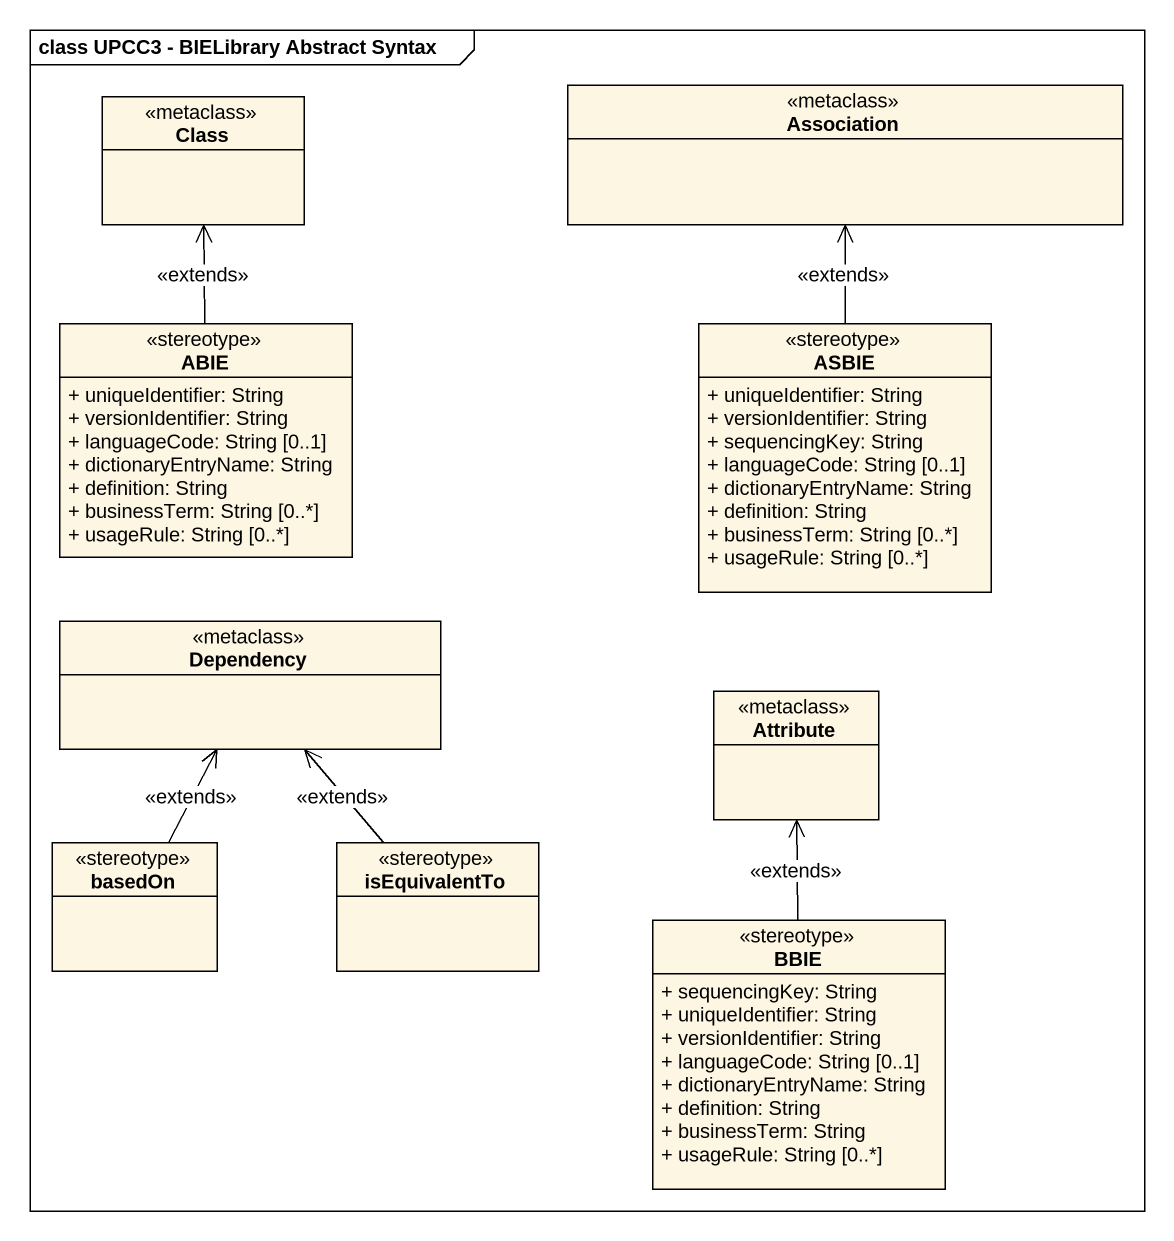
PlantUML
@startuml
mainframe class UPCC3 - BIELibrary Abstract Syntax
hide circle
hide empty members
skinparam classAttributeIconSize 0
class "Class" as Class_ <<metaclass>>
class Association <<metaclass>>
class ABIE <<stereotype>> {
  + uniqueIdentifier: String
  + versionIdentifier: String
  + languageCode: String [0..1]
  + dictionaryEntryName: String
  + definition: String
  + businessTerm: String [0..*]
  + usageRule: String [0..*]
}
class ASBIE <<stereotype>> {
  + uniqueIdentifier: String
  + versionIdentifier: String
  + sequencingKey: String
  + languageCode: String [0..1]
  + dictionaryEntryName: String
  + definition: String
  + businessTerm: String [0..*]
  + usageRule: String [0..*]
}
class Dependency <<metaclass>>
class Attribute <<metaclass>>
class basedOn <<stereotype>>
class isEquivalentTo <<stereotype>>
class BBIE <<stereotype>> {
  + sequencingKey: String
  + uniqueIdentifier: String
  + versionIdentifier: String
  + languageCode: String [0..1]
  + dictionaryEntryName: String
  + definition: String
  + businessTerm: String
  + usageRule: String [0..*]
}
ABIE -up-> Class_ : <<extends>>
ASBIE -up-> Association : <<extends>>
basedOn -up-> Dependency : <<extends>>
isEquivalentTo -up-> Dependency : <<extends>>
BBIE -up-> Attribute : <<extends>>
@enduml
